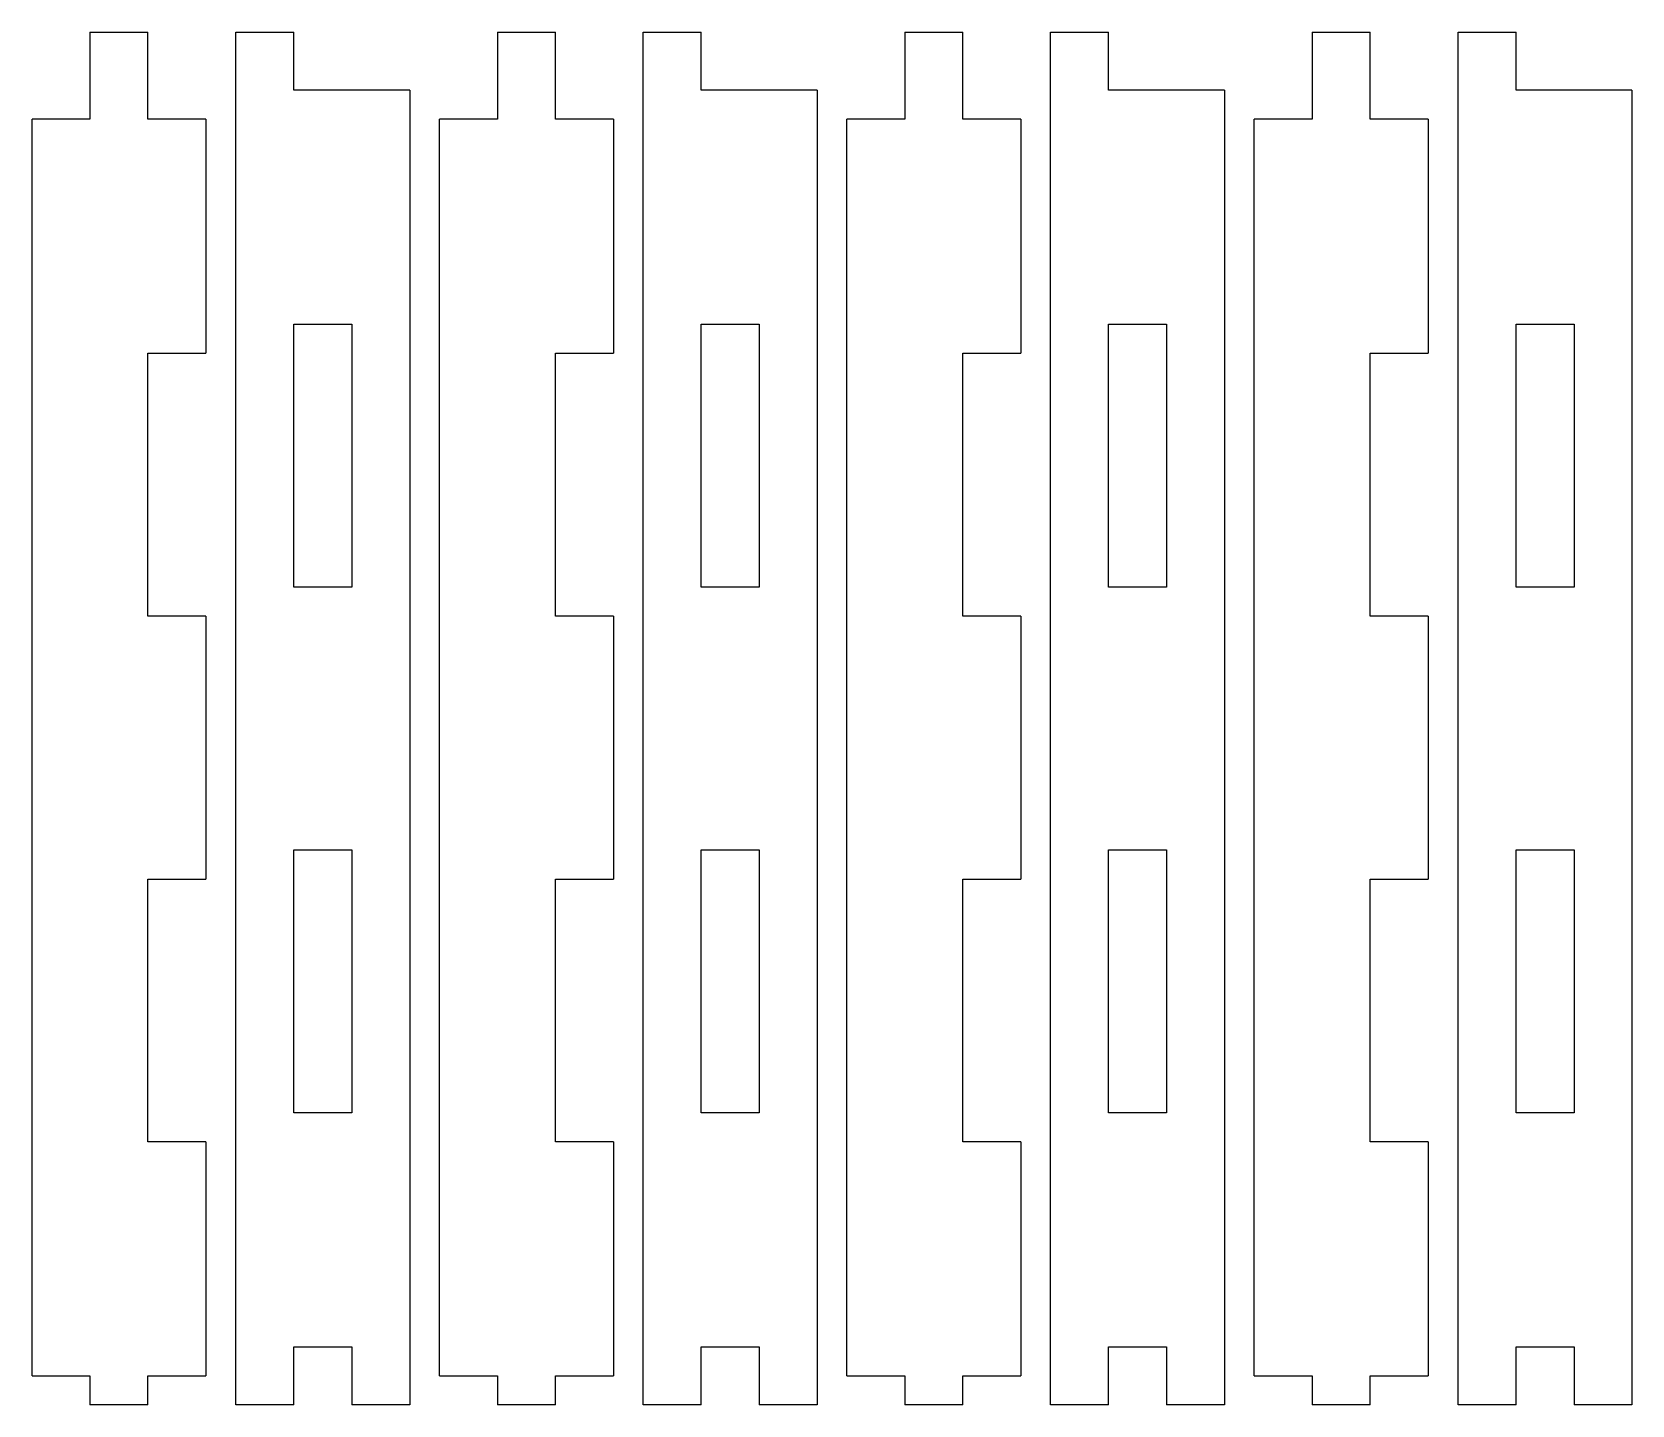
# Model space of a CAD drawing. Extents: x 1.6 to 24.9, y 38.6 to 58.6.
import ezdxf

# ---------------------------------------------------------------- set-up
doc = ezdxf.new("R2010")
doc.units = 0
doc.layers.get('0').update_dxf_attribs({"linetype": 'CONTINUOUS'})

msp = doc.modelspace()

# ---------------------------------------------------------------- linework, layer by layer
at = {"color": 7}
for points in [[(2.428955, 58.607633), (3.275622, 58.607633)], [(2.428955, 58.607633), (2.428955, 57.337633)], [(3.275622, 57.337633), (3.275622, 58.607633)], [(4.55642, 58.607633), (5.403087, 58.607633)], [(5.403087, 38.569855), (4.55642, 38.569855), (4.55642, 58.607633)], [(5.403087, 57.760967), (5.403087, 58.607633)], [(8.377213, 58.607633), (9.22388, 58.607633)], [(8.377213, 58.607633), (8.377213, 57.337633)], [(9.22388, 57.337633), (9.22388, 58.607633)], [(10.50468, 58.607633), (11.351346, 58.607633)], [(11.351346, 38.569855), (10.50468, 38.569855), (10.50468, 58.607633)], [(11.351346, 57.760967), (11.351346, 58.607633)], [(14.325471, 58.607633), (15.172138, 58.607633)], [(14.325471, 58.607633), (14.325471, 57.337633)], [(15.172138, 57.337633), (15.172138, 58.607633)], [(16.452937, 58.607633), (17.299603, 58.607633)], [(17.299603, 38.569855), (16.452937, 38.569855), (16.452937, 58.607633)], [(17.299603, 57.760967), (17.299603, 58.607633)], [(20.273729, 58.607633), (21.120396, 58.607633)], [(20.273729, 58.607633), (20.273729, 57.337633)], [(21.120396, 57.337633), (21.120396, 58.607633)], [(22.401194, 58.607633), (23.247861, 58.607633)], [(23.247861, 38.569855), (22.401194, 38.569855), (22.401194, 58.607633)], [(23.247861, 57.760967), (23.247861, 58.607633)], [(7.09642, 57.760967), (5.403087, 57.760967)], [(7.09642, 57.760967), (7.09642, 38.569855), (6.249754, 38.569855)], [(13.04468, 57.760967), (11.351346, 57.760967)], [(13.04468, 57.760967), (13.04468, 38.569855), (12.198013, 38.569855)], [(18.992937, 57.760967), (17.299603, 57.760967)], [(18.992937, 57.760967), (18.992937, 38.569855), (18.14627, 38.569855)], [(24.941194, 57.760967), (23.247861, 57.760967)], [(24.941194, 57.760967), (24.941194, 38.569855), (24.094527, 38.569855)], [(1.582289, 38.993189), (1.582289, 57.337633)], [(2.428955, 57.337633), (1.582289, 57.337633)], [(4.122294, 57.337633), (3.275622, 57.337633)], [(4.122294, 57.337633), (4.122294, 53.922744)], [(7.530547, 38.993189), (7.530547, 57.337633)], [(8.377213, 57.337633), (7.530547, 57.337633)], [(10.070552, 57.337633), (9.22388, 57.337633)], [(10.070552, 57.337633), (10.070552, 53.922744)], [(13.478804, 38.993189), (13.478804, 57.337633)], [(14.325471, 57.337633), (13.478804, 57.337633)], [(16.01881, 57.337633), (15.172138, 57.337633)], [(16.01881, 57.337633), (16.01881, 53.922744)], [(19.427062, 38.993189), (19.427062, 57.337633)], [(20.273729, 57.337633), (19.427062, 57.337633)], [(21.967068, 57.337633), (21.120396, 57.337633)], [(21.967068, 57.337633), (21.967068, 53.922744)], [(3.275622, 53.922744), (4.122294, 53.922744)], [(3.275622, 50.084522), (3.275622, 53.922744)], [(9.22388, 53.922744), (10.070552, 53.922744)], [(9.22388, 50.084522), (9.22388, 53.922744)], [(15.172138, 53.922744), (16.01881, 53.922744)], [(15.172138, 50.084522), (15.172138, 53.922744)], [(21.120396, 53.922744), (21.967068, 53.922744)], [(21.120396, 50.084522), (21.120396, 53.922744)], [(4.122294, 50.084522), (3.275622, 50.084522)], [(4.122294, 50.084522), (4.122294, 46.2463)], [(10.070552, 50.084522), (9.22388, 50.084522)], [(10.070552, 50.084522), (10.070552, 46.2463)], [(16.01881, 50.084522), (15.172138, 50.084522)], [(16.01881, 50.084522), (16.01881, 46.2463)], [(21.967068, 50.084522), (21.120396, 50.084522)], [(21.967068, 50.084522), (21.967068, 46.2463)], [(3.275622, 46.2463), (4.122294, 46.2463)], [(3.275622, 42.408078), (3.275622, 46.2463)], [(9.22388, 46.2463), (10.070552, 46.2463)], [(9.22388, 42.408078), (9.22388, 46.2463)], [(15.172138, 46.2463), (16.01881, 46.2463)], [(15.172138, 42.408078), (15.172138, 46.2463)], [(21.120396, 46.2463), (21.967068, 46.2463)], [(21.120396, 42.408078), (21.120396, 46.2463)], [(4.122294, 42.408078), (3.275622, 42.408078)], [(4.122294, 42.408078), (4.122294, 38.993189)], [(10.070552, 42.408078), (9.22388, 42.408078)], [(10.070552, 42.408078), (10.070552, 38.993189)], [(16.01881, 42.408078), (15.172138, 42.408078)], [(16.01881, 42.408078), (16.01881, 38.993189)], [(21.967068, 42.408078), (21.120396, 42.408078)], [(21.967068, 42.408078), (21.967068, 38.993189)], [(5.403087, 39.416522), (6.249754, 39.416522)], [(5.403087, 38.569855), (5.403087, 39.416522)], [(6.249754, 39.416522), (6.249754, 38.569855)], [(11.351346, 39.416522), (12.198013, 39.416522)], [(11.351346, 38.569855), (11.351346, 39.416522)], [(12.198013, 39.416522), (12.198013, 38.569855)], [(17.299603, 39.416522), (18.14627, 39.416522)], [(17.299603, 38.569855), (17.299603, 39.416522)], [(18.14627, 39.416522), (18.14627, 38.569855)], [(23.247861, 39.416522), (24.094527, 39.416522)], [(23.247861, 38.569855), (23.247861, 39.416522)], [(24.094527, 39.416522), (24.094527, 38.569855)], [(1.582289, 38.993189), (2.428955, 38.993189)], [(2.428955, 38.993189), (2.428955, 38.569855)], [(3.275622, 38.993189), (4.122294, 38.993189)], [(3.275622, 38.569855), (3.275622, 38.993189)], [(7.530547, 38.993189), (8.377213, 38.993189)], [(8.377213, 38.993189), (8.377213, 38.569855)], [(9.22388, 38.993189), (10.070552, 38.993189)], [(9.22388, 38.569855), (9.22388, 38.993189)], [(13.478804, 38.993189), (14.325471, 38.993189)], [(14.325471, 38.993189), (14.325471, 38.569855)], [(15.172138, 38.993189), (16.01881, 38.993189)], [(15.172138, 38.569855), (15.172138, 38.993189)], [(19.427062, 38.993189), (20.273729, 38.993189)], [(20.273729, 38.993189), (20.273729, 38.569855)], [(21.120396, 38.993189), (21.967068, 38.993189)], [(21.120396, 38.569855), (21.120396, 38.993189)], [(3.275622, 38.569855), (2.428955, 38.569855)], [(9.22388, 38.569855), (8.377213, 38.569855)], [(15.172138, 38.569855), (14.325471, 38.569855)], [(21.120396, 38.569855), (20.273729, 38.569855)]]:
    msp.add_lwpolyline(points, dxfattribs=at)
at = {"color": 5}
for points in [[(5.403087, 54.346078), (6.249754, 54.346078)], [(5.403087, 50.507855), (5.403087, 54.346078)], [(6.249754, 54.346078), (6.249754, 50.507855)], [(11.351346, 54.346078), (12.198013, 54.346078)], [(11.351346, 50.507855), (11.351346, 54.346078)], [(12.198013, 54.346078), (12.198013, 50.507855)], [(17.299603, 54.346078), (18.14627, 54.346078)], [(17.299603, 50.507855), (17.299603, 54.346078)], [(18.14627, 54.346078), (18.14627, 50.507855)], [(23.247861, 54.346078), (24.094527, 54.346078)], [(23.247861, 50.507855), (23.247861, 54.346078)], [(24.094527, 54.346078), (24.094527, 50.507855)], [(6.249754, 50.507855), (5.403087, 50.507855)], [(12.198013, 50.507855), (11.351346, 50.507855)], [(18.14627, 50.507855), (17.299603, 50.507855)], [(24.094527, 50.507855), (23.247861, 50.507855)], [(5.403087, 42.831411), (5.403087, 46.669633)], [(5.403087, 46.669633), (6.249754, 46.669633)], [(6.249754, 46.669633), (6.249754, 42.831411)], [(11.351346, 42.831411), (11.351346, 46.669633)], [(11.351346, 46.669633), (12.198013, 46.669633)], [(12.198013, 46.669633), (12.198013, 42.831411)], [(17.299603, 42.831411), (17.299603, 46.669633)], [(17.299603, 46.669633), (18.14627, 46.669633)], [(18.14627, 46.669633), (18.14627, 42.831411)], [(23.247861, 42.831411), (23.247861, 46.669633)], [(23.247861, 46.669633), (24.094527, 46.669633)], [(24.094527, 46.669633), (24.094527, 42.831411)], [(6.249754, 42.831411), (5.403087, 42.831411)], [(12.198013, 42.831411), (11.351346, 42.831411)], [(18.14627, 42.831411), (17.299603, 42.831411)], [(24.094527, 42.831411), (23.247861, 42.831411)]]:
    msp.add_lwpolyline(points, dxfattribs=at)

doc.saveas('drawing.dxf')
